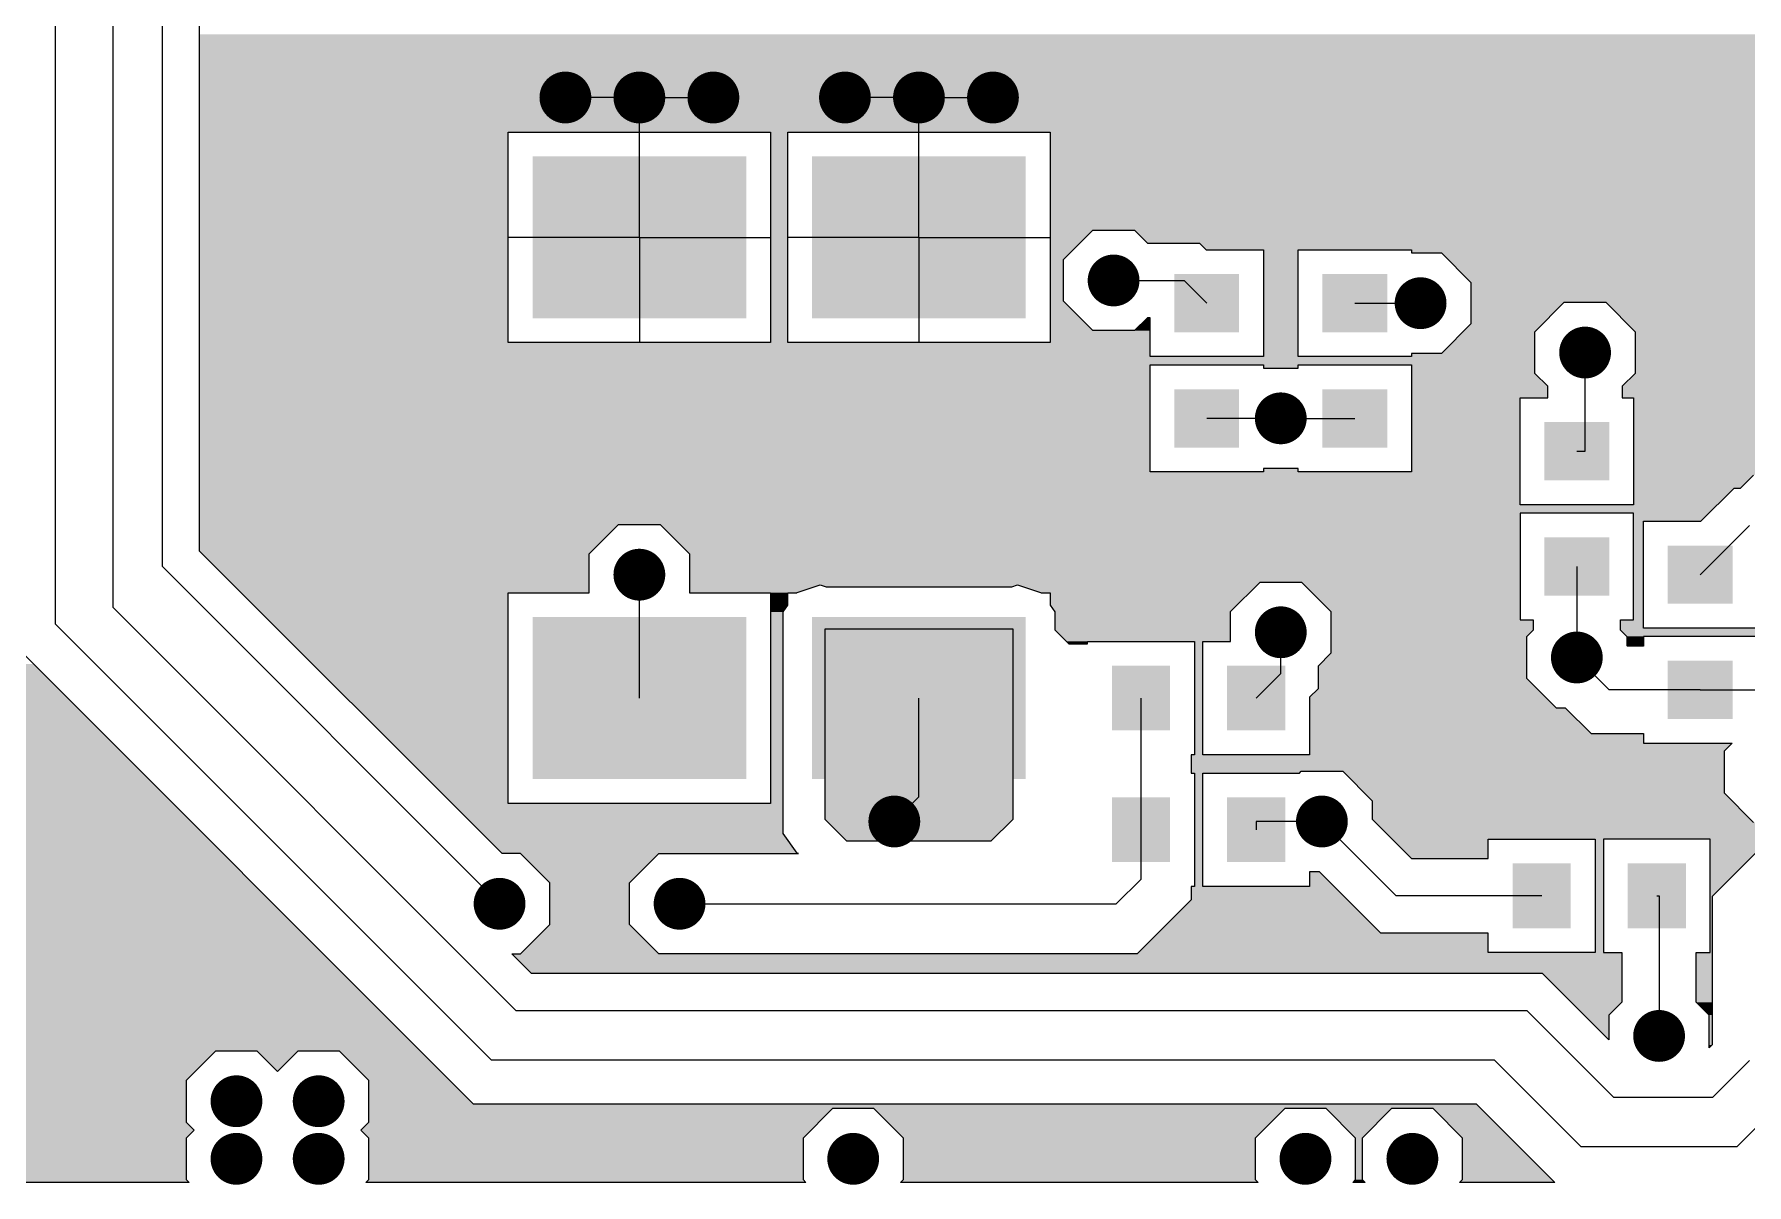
# Model space of a CAD drawing. Extents: x 295 to 953, y 10 to 290.
# Drawn here: x 714.34 to 757.97, y 91.26 to 120.56 of the extents above; entities that cross this region are included whole.
import ezdxf

# ---------------------------------------------------------------- set-up
doc = ezdxf.new("R2010")
doc.units = 0
doc.header["$LTSCALE"] = 5
doc.header["$MEASUREMENT"] = 0
doc.layers.get('0').update_dxf_attribs({"linetype": 'CONTINUOUS', "lineweight": 25})
doc.layers.add('L4-BOTTOM_GBR', color=6, linetype='CONTINUOUS')

msp = doc.modelspace()

# ---------------------------------------------------------------- linework, layer by layer
at = {"color": 7, "const_width": 0.66}
for points in [[(728.2, 118.947, -1), (727.54, 118.947, -1)], [(730.085, 118.947, -1), (729.425, 118.947, -1)], [(731.971, 118.947, -1), (731.311, 118.947, -1)], [(735.324, 118.947, -1), (734.664, 118.947, -1)], [(737.21, 118.947, -1), (736.55, 118.947, -1)], [(739.096, 118.947, -1), (738.436, 118.947, -1)], [(742.17, 114.287, -1), (741.51, 114.287, -1)], [(749.993, 113.708, -1), (749.333, 113.708, -1)], [(754.184, 112.451, -1), (753.524, 112.451, -1)], [(746.43, 110.775, -1), (745.77, 110.775, -1)], [(730.085, 106.793, -1), (729.425, 106.793, -1)], [(746.43, 105.326, -1), (745.77, 105.326, -1)], [(753.974, 104.684, -1), (753.314, 104.684, -1)], [(736.582, 100.507, -1), (735.922, 100.507, -1)], [(747.478, 100.507, -1), (746.818, 100.507, -1)], [(726.523, 98.411, -1), (725.863, 98.411, -1)], [(731.11, 98.411, -1), (730.45, 98.411, -1)], [(756.07, 95.045, -1), (755.41, 95.045, -1)], [(719.818, 93.382, -1), (719.158, 93.382, -1)], [(721.913, 93.382, -1), (721.253, 93.382, -1)], [(719.818, 91.915, -1), (719.158, 91.915, -1)], [(721.913, 91.915, -1), (721.253, 91.915, -1)], [(735.534, 91.915, -1), (734.874, 91.915, -1)], [(747.059, 91.915, -1), (746.399, 91.915, -1)], [(749.783, 91.915, -1), (749.123, 91.915, -1)]]:
    msp.add_lwpolyline(points, format="xyb", close=True, dxfattribs=at)
at = {"color": 7}
for points in [[(727.033, 117.447), (727.033, 113.322), (732.478, 117.447), (732.478, 113.322)], [(734.158, 117.447), (734.158, 113.322), (739.603, 117.447), (739.603, 113.322)], [(743.389, 114.451), (743.389, 112.966), (745.039, 114.451), (745.039, 112.966)], [(747.161, 114.451), (747.161, 112.966), (748.811, 114.451), (748.811, 112.966)], [(743.389, 111.517), (743.389, 110.032), (745.039, 111.517), (745.039, 110.032)], [(747.161, 111.517), (747.161, 110.032), (748.811, 111.517), (748.811, 110.032)], [(752.819, 110.679), (752.819, 109.194), (754.469, 110.679), (754.469, 109.194)], [(752.819, 107.745), (752.819, 106.26), (754.469, 107.745), (754.469, 106.26)], [(755.962, 107.536), (755.962, 106.051), (757.612, 107.536), (757.612, 106.051)], [(727.033, 105.712), (727.033, 101.587), (732.478, 105.712), (732.478, 101.587)], [(734.158, 105.712), (734.158, 101.587), (739.603, 105.712), (739.603, 101.587)], [(741.796, 104.475), (741.796, 102.825), (743.281, 104.475), (743.281, 102.825)], [(744.729, 104.475), (744.729, 102.825), (746.214, 104.475), (746.214, 102.825)], [(755.962, 104.602), (755.962, 103.117), (757.612, 104.602), (757.612, 103.117)], [(741.796, 101.122), (741.796, 99.472), (743.281, 101.122), (743.281, 99.472)], [(744.729, 101.122), (744.729, 99.472), (746.214, 101.122), (746.214, 99.472)], [(752.006, 99.438), (752.006, 97.787), (753.491, 99.438), (753.491, 97.787)], [(754.939, 99.438), (754.939, 97.787), (756.424, 99.438), (756.424, 97.787)]]:
    msp.add_solid(points, dxfattribs=at)
at = {"layer": 'L4-BOTTOM_GBR', "color": 7}
for p, q in [((717.602, 107.003), (717.602, 134.873)), ((716.344, 105.955), (716.344, 132.777)), ((714.877, 105.536), (714.877, 131.73)), ((718.55, 107.395), (718.55, 121.01)), ((729.755, 118.947), (727.87, 118.947)), ((729.755, 118.947), (731.641, 118.947)), ((729.755, 115.385), (729.755, 118.947)), ((736.88, 118.947), (734.994, 118.947)), ((736.88, 118.947), (738.766, 118.947)), ((736.88, 115.385), (736.88, 118.947)), ((726.414, 118.066), (733.097, 118.066)), ((726.414, 112.704), (726.414, 118.066)), ((729.755, 115.385), (729.755, 118.066)), ((733.097, 118.066), (733.097, 112.704)), ((733.539, 118.066), (740.221, 118.066)), ((733.539, 112.704), (733.539, 118.066)), ((736.88, 115.385), (736.88, 118.066)), ((740.221, 118.066), (740.221, 112.704)), ((729.755, 115.385), (726.414, 115.385)), ((729.755, 115.385), (729.755, 112.704)), ((729.755, 115.385), (733.097, 115.385)), ((736.88, 115.385), (733.539, 115.385)), ((736.88, 115.385), (736.88, 112.704)), ((736.88, 115.385), (740.221, 115.385)), ((740.561, 114.817), (741.31, 115.566)), ((741.31, 115.566), (742.37, 115.566)), ((742.37, 115.566), (742.7, 115.236)), ((742.7, 115.236), (744.028, 115.236)), ((744.028, 115.236), (744.195, 115.07)), ((740.561, 113.758), (740.561, 114.817)), ((744.195, 115.07), (745.658, 115.07)), ((745.658, 115.07), (745.658, 112.347)), ((746.543, 115.07), (749.43, 115.07)), ((746.543, 112.347), (746.543, 115.07)), ((749.43, 115.07), (749.43, 114.987)), ((749.43, 114.987), (750.192, 114.987)), ((750.192, 114.987), (750.941, 114.238)), ((741.84, 114.287), (743.635, 114.287)), ((744.214, 113.708), (743.635, 114.287)), ((750.941, 114.238), (750.941, 113.179)), ((741.31, 113.009), (740.561, 113.758)), ((747.986, 113.708), (749.663, 113.708)), ((752.575, 112.981), (753.324, 113.73)), ((753.324, 113.73), (754.383, 113.73)), ((754.383, 113.73), (755.132, 112.981)), ((742.7, 113.339), (742.37, 113.009)), ((742.771, 113.339), (742.7, 113.339)), ((742.771, 112.347), (742.771, 113.339)), ((750.941, 113.179), (750.192, 112.43)), ((733.097, 112.704), (726.414, 112.704)), ((740.221, 112.704), (733.539, 112.704)), ((742.37, 113.009), (741.31, 113.009)), ((752.575, 111.921), (752.575, 112.981)), ((755.132, 112.981), (755.132, 111.921)), ((745.658, 112.347), (742.771, 112.347)), ((749.43, 112.347), (746.543, 112.347)), ((749.43, 112.43), (749.43, 112.347)), ((750.192, 112.43), (749.43, 112.43)), ((753.854, 109.936), (753.854, 112.451)), ((742.771, 112.136), (745.658, 112.136)), ((742.771, 109.413), (742.771, 112.136)), ((745.658, 112.136), (745.658, 112.053)), ((745.658, 112.053), (746.543, 112.053)), ((746.543, 112.136), (749.43, 112.136)), ((746.543, 112.053), (746.543, 112.136)), ((749.43, 112.136), (749.43, 109.413)), ((752.905, 111.591), (752.575, 111.921)), ((755.132, 111.921), (754.802, 111.591)), ((752.2, 111.298), (752.905, 111.298)), ((752.2, 108.575), (752.2, 111.298)), ((752.905, 111.298), (752.905, 111.591)), ((754.802, 111.591), (754.802, 111.298)), ((754.802, 111.298), (755.088, 111.298)), ((755.088, 111.298), (755.088, 108.575)), ((746.1, 110.775), (744.214, 110.775)), ((746.1, 110.775), (747.986, 110.775)), ((753.644, 109.936), (753.854, 109.936)), ((745.658, 109.413), (742.771, 109.413)), ((745.658, 109.496), (745.658, 109.413)), ((746.543, 109.496), (745.658, 109.496)), ((746.543, 109.413), (746.543, 109.496)), ((749.43, 109.413), (746.543, 109.413)), ((757.814, 108.999), (758.144, 109.329)), ((756.807, 108.154), (757.652, 108.999)), ((757.652, 108.999), (757.814, 108.999)), ((755.088, 108.575), (752.2, 108.575)), ((752.2, 108.364), (752.2, 105.641)), ((755.088, 108.364), (752.2, 108.364)), ((755.088, 105.641), (755.088, 108.364)), ((728.477, 107.323), (729.226, 108.072)), ((729.226, 108.072), (730.285, 108.072)), ((730.285, 108.072), (731.034, 107.323)), ((755.344, 108.154), (756.807, 108.154)), ((755.344, 105.432), (755.344, 108.154)), ((756.787, 106.793), (758.045, 108.05)), ((726.256, 99.69), (718.55, 107.395)), ((726.193, 98.411), (717.602, 107.003)), ((728.477, 106.331), (728.477, 107.323)), ((731.034, 107.323), (731.034, 106.331)), ((753.644, 107.003), (753.644, 104.684)), ((729.755, 103.65), (729.755, 106.793)), ((733.78, 106.343), (734.366, 106.534)), ((734.366, 106.534), (734.516, 106.485)), ((734.516, 106.485), (739.245, 106.485)), ((739.245, 106.485), (739.395, 106.534)), ((739.395, 106.534), (739.981, 106.343)), ((744.822, 105.856), (745.571, 106.605)), ((745.571, 106.605), (746.63, 106.605)), ((746.63, 106.605), (747.379, 105.856)), ((726.414, 106.331), (728.477, 106.331)), ((726.414, 100.969), (726.414, 106.331)), ((731.034, 106.331), (733.097, 106.331)), ((733.097, 106.331), (733.097, 100.969)), ((733.539, 106.331), (733.77, 106.331)), ((733.539, 106.013), (733.539, 106.331)), ((733.77, 106.331), (733.78, 106.343)), ((739.981, 106.343), (739.99, 106.331)), ((739.99, 106.331), (740.221, 106.331)), ((740.221, 106.331), (740.221, 106.013)), ((716.344, 105.955), (726.612, 95.687)), ((733.417, 105.844), (733.539, 106.013)), ((733.417, 100.198), (733.417, 105.844)), ((740.221, 106.013), (740.344, 105.844)), ((740.344, 105.844), (740.344, 105.391)), ((744.822, 105.094), (744.822, 105.856)), ((747.379, 105.856), (747.379, 104.797)), ((752.2, 105.641), (752.53, 105.641)), ((752.53, 105.641), (752.53, 105.379)), ((754.758, 105.641), (755.088, 105.641)), ((754.758, 105.379), (754.758, 105.641)), ((714.877, 105.536), (725.984, 94.43)), ((734.489, 105.412), (739.271, 105.412)), ((734.489, 100.558), (734.489, 105.412)), ((739.271, 105.412), (739.271, 100.558)), ((740.344, 105.391), (740.703, 105.031)), ((746.1, 104.279), (746.1, 105.326)), ((752.53, 105.379), (752.365, 105.214)), ((752.365, 105.214), (752.365, 104.155)), ((754.923, 105.214), (754.758, 105.379)), ((754.923, 104.981), (754.923, 105.214)), ((758.231, 105.432), (755.344, 105.432)), ((755.344, 105.221), (755.344, 104.973)), ((758.231, 105.221), (755.344, 105.221)), ((713.764, 105.074), (725.522, 93.316)), ((740.703, 105.031), (741.177, 105.031)), ((741.177, 105.094), (743.899, 105.094)), ((741.177, 105.031), (741.177, 105.094)), ((743.899, 105.094), (743.899, 102.206)), ((744.11, 105.094), (744.822, 105.094)), ((744.11, 102.206), (744.11, 105.094)), ((747.379, 104.797), (747.049, 104.467)), ((754.931, 104.973), (754.923, 104.981)), ((755.344, 104.973), (754.931, 104.973)), ((747.049, 104.467), (747.049, 103.886)), ((753.644, 104.684), (754.469, 103.859)), ((745.472, 103.65), (746.1, 104.279)), ((747.049, 103.886), (746.833, 103.67)), ((752.365, 104.155), (753.114, 103.406)), ((756.787, 103.859), (754.469, 103.859)), ((756.787, 103.859), (759.721, 103.859)), ((736.88, 101.135), (736.88, 103.65)), ((742.538, 100.297), (742.538, 103.65)), ((746.833, 103.67), (746.833, 102.206)), ((753.114, 103.406), (753.347, 103.406)), ((753.347, 103.406), (754.007, 102.746)), ((754.007, 102.746), (755.344, 102.746)), ((755.344, 102.746), (755.344, 102.498)), ((743.817, 102.206), (743.817, 101.741)), ((743.899, 102.206), (743.817, 102.206)), ((746.833, 102.206), (744.11, 102.206)), ((755.344, 102.498), (757.599, 102.498)), ((757.599, 102.498), (757.395, 102.294)), ((757.395, 102.294), (757.395, 101.234)), ((743.817, 101.741), (743.899, 101.741)), ((743.899, 101.741), (743.899, 98.853)), ((744.11, 101.741), (746.574, 101.741)), ((744.11, 98.853), (744.11, 101.741)), ((746.574, 101.741), (746.618, 101.785)), ((746.618, 101.785), (747.678, 101.785)), ((747.678, 101.785), (748.427, 101.036)), ((733.097, 100.969), (726.414, 100.969)), ((736.252, 100.507), (736.88, 101.135)), ((748.427, 101.036), (748.427, 100.569)), ((757.395, 101.234), (758.144, 100.485)), ((735.045, 100.002), (734.489, 100.558)), ((739.271, 100.558), (738.715, 100.002)), ((747.148, 100.507), (745.472, 100.507)), ((745.472, 100.507), (745.472, 100.297)), ((747.148, 100.507), (749.042, 98.612)), ((748.427, 100.569), (749.435, 99.561)), ((733.78, 99.7), (733.417, 100.198)), ((738.715, 100.002), (735.045, 100.002)), ((742.538, 99.04), (742.538, 100.297)), ((751.387, 100.056), (754.109, 100.056)), ((751.387, 99.561), (751.387, 100.056)), ((754.109, 100.056), (754.109, 97.169)), ((754.321, 100.056), (754.321, 97.169)), ((757.043, 100.056), (754.321, 100.056)), ((757.043, 97.169), (757.043, 100.056)), ((758.861, 100.36), (757.096, 98.594)), ((726.723, 99.69), (726.256, 99.69)), ((727.472, 98.941), (726.723, 99.69)), ((729.501, 98.941), (730.25, 99.69)), ((730.25, 99.69), (733.808, 99.69)), ((733.808, 99.69), (733.78, 99.7)), ((749.435, 99.561), (751.387, 99.561)), ((746.833, 99.228), (746.833, 98.853)), ((747.085, 99.228), (746.833, 99.228)), ((748.65, 97.664), (747.085, 99.228)), ((727.472, 97.882), (727.472, 98.941)), ((729.501, 97.882), (729.501, 98.941)), ((742.538, 99.04), (741.909, 98.411)), ((743.899, 98.853), (743.817, 98.853)), ((743.817, 98.853), (743.817, 98.51)), ((746.833, 98.853), (744.11, 98.853)), ((730.78, 98.411), (741.909, 98.411)), ((743.817, 98.51), (742.439, 97.132)), ((752.748, 98.612), (749.042, 98.612)), ((755.682, 98.612), (755.74, 98.612)), ((755.74, 98.612), (755.74, 95.045)), ((757.096, 98.594), (757.096, 94.816)), ((726.723, 97.132), (727.472, 97.882)), ((730.25, 97.132), (729.501, 97.882)), ((751.387, 97.664), (748.65, 97.664)), ((751.387, 97.169), (751.387, 97.664)), ((726.508, 97.132), (726.723, 97.132)), ((727.005, 96.636), (726.508, 97.132)), ((742.439, 97.132), (730.25, 97.132)), ((754.109, 97.169), (751.387, 97.169)), ((754.321, 97.169), (754.791, 97.169)), ((754.791, 97.169), (754.791, 95.905)), ((756.688, 97.169), (757.043, 97.169)), ((756.688, 95.905), (756.688, 97.169)), ((752.773, 96.636), (727.005, 96.636)), ((754.461, 94.948), (752.773, 96.636)), ((752.38, 95.687), (726.612, 95.687)), ((752.38, 95.687), (754.586, 93.481)), ((754.791, 95.905), (754.461, 95.575)), ((754.461, 95.575), (754.461, 94.948)), ((757.018, 95.575), (756.688, 95.905)), ((757.018, 94.738), (757.018, 95.575)), ((757.096, 94.816), (757.018, 94.738)), ((718.958, 94.661), (718.209, 93.912)), ((720.017, 94.661), (718.958, 94.661)), ((720.535, 94.143), (720.017, 94.661)), ((721.053, 94.661), (720.535, 94.143)), ((722.113, 94.661), (721.053, 94.661)), ((722.862, 93.912), (722.113, 94.661)), ((751.542, 94.43), (725.984, 94.43)), ((751.542, 94.43), (753.755, 92.217)), ((757.103, 93.481), (758.045, 94.423)), ((718.209, 93.912), (718.209, 92.852)), ((722.862, 92.852), (722.862, 93.912)), ((757.723, 92.217), (759.512, 94.004)), ((757.103, 93.481), (754.586, 93.481)), ((725.522, 93.316), (751.08, 93.316)), ((734.674, 93.194), (733.925, 92.445)), ((735.733, 93.194), (734.674, 93.194)), ((736.482, 92.445), (735.733, 93.194)), ((746.199, 93.194), (745.45, 92.445)), ((747.259, 93.194), (746.199, 93.194)), ((748.008, 92.445), (747.259, 93.194)), ((748.924, 93.194), (748.174, 92.445)), ((749.983, 93.194), (748.924, 93.194)), ((750.732, 92.445), (749.983, 93.194)), ((751.08, 93.316), (753.085, 91.311)), ((718.209, 92.852), (718.412, 92.649)), ((718.412, 92.649), (718.209, 92.445)), ((722.659, 92.649), (722.862, 92.852)), ((722.862, 92.445), (722.659, 92.649)), ((718.209, 92.445), (718.209, 91.385)), ((722.862, 91.385), (722.862, 92.445)), ((733.925, 92.445), (733.925, 91.385)), ((736.482, 91.385), (736.482, 92.445)), ((745.45, 92.445), (745.45, 91.385)), ((748.008, 91.385), (748.008, 92.445)), ((748.174, 92.445), (748.174, 91.385)), ((750.732, 91.385), (750.732, 92.445)), ((757.723, 92.217), (753.755, 92.217)), ((718.283, 91.311), (520.791, 91.311)), ((718.209, 91.385), (718.283, 91.311)), ((722.788, 91.311), (722.862, 91.385)), ((733.999, 91.311), (722.788, 91.311)), ((733.925, 91.385), (733.999, 91.311)), ((736.408, 91.311), (736.482, 91.385)), ((745.525, 91.311), (736.408, 91.311)), ((745.45, 91.385), (745.525, 91.311)), ((747.934, 91.311), (748.008, 91.385)), ((748.249, 91.311), (747.934, 91.311)), ((748.174, 91.385), (748.249, 91.311)), ((750.658, 91.311), (750.732, 91.385)), ((753.085, 91.311), (750.658, 91.311))]:
    msp.add_line(p, q, dxfattribs=at)
for points in [[(758.144, 120.557), (753.392, 120.558), (718.55, 120.557), (718.55, 120.558)], [(808.036, 119.853), (808.741, 120.557), (718.55, 119.853), (718.55, 120.557)], [(808.036, 118.969), (808.036, 119.853), (718.55, 118.969), (718.55, 119.853)], [(783.379, 118.639), (783.709, 118.969), (718.55, 118.639), (718.55, 118.969)], [(774.746, 118.549), (774.835, 118.639), (718.55, 118.549), (718.55, 118.639)], [(773.796, 118.066), (774.279, 118.549), (718.55, 118.066), (718.55, 118.549)], [(726.414, 112.704), (726.414, 118.066), (718.55, 112.704), (718.55, 118.066)], [(733.539, 118.066), (733.539, 118.066), (733.097, 118.066), (726.414, 118.066)], [(733.539, 112.704), (733.539, 118.066), (733.097, 112.704), (733.097, 118.066)], [(773.796, 118.066), (773.796, 118.066), (740.221, 118.066), (733.539, 118.066)], [(773.53, 117.8), (773.796, 118.066), (740.221, 117.8), (740.221, 118.066)], [(773.53, 116.741), (773.53, 117.8), (740.221, 116.741), (740.221, 117.8)], [(774.279, 115.992), (773.53, 116.741), (740.221, 115.992), (740.221, 116.741)], [(775.385, 115.616), (775.384, 115.992), (740.221, 115.616), (740.221, 115.992)], [(774.23, 115.566), (774.279, 115.616), (740.221, 115.566), (740.221, 115.616)], [(740.561, 114.817), (741.31, 115.566), (740.221, 114.817), (740.221, 115.566)], [(774.23, 115.566), (774.23, 115.566), (742.37, 115.566), (741.31, 115.566)], [(773.9, 115.236), (774.23, 115.566), (742.7, 115.236), (742.37, 115.566)], [(773.9, 115.236), (773.9, 115.236), (744.028, 115.236), (742.7, 115.236)], [(773.733, 115.07), (773.9, 115.236), (744.195, 115.07), (744.028, 115.236)], [(740.561, 113.758), (740.561, 114.817), (740.221, 113.758), (740.221, 114.817)], [(746.543, 115.07), (746.543, 115.07), (745.658, 115.07), (744.195, 115.07)], [(746.543, 112.347), (746.543, 115.07), (745.658, 112.347), (745.658, 115.07)], [(773.733, 115.07), (773.733, 115.07), (749.43, 115.07), (746.543, 115.07)], [(773.65, 114.987), (773.733, 115.07), (749.43, 114.987), (749.43, 115.07)], [(773.65, 114.987), (773.65, 114.987), (750.192, 114.987), (749.43, 114.987)], [(773.53, 114.867), (773.65, 114.987), (750.313, 114.867), (750.192, 114.987)], [(773.53, 114.238), (773.53, 114.867), (750.941, 114.238), (750.313, 114.867)], [(773.53, 113.939), (773.53, 114.238), (750.941, 113.939), (750.941, 114.238)], [(764.221, 113.73), (764.43, 113.939), (750.941, 113.73), (750.941, 113.939)], [(741.31, 113.009), (740.561, 113.758), (740.221, 113.009), (740.221, 113.758)], [(752.773, 113.179), (753.324, 113.73), (750.941, 113.179), (750.941, 113.73)], [(764.221, 113.73), (764.221, 113.73), (754.383, 113.73), (753.324, 113.73)], [(763.681, 113.19), (764.221, 113.73), (754.923, 113.19), (754.383, 113.73)], [(742.771, 113.009), (742.771, 113.339), (742.37, 113.009), (742.7, 113.339)], [(742.771, 113.339), (742.771, 113.339), (742.7, 113.339), (742.771, 113.339)], [(752.575, 112.981), (752.773, 113.179), (750.743, 112.981), (750.941, 113.179)], [(763.681, 112.981), (763.681, 113.19), (755.132, 112.981), (754.923, 113.19)], [(729.226, 112.703), (726.414, 112.704), (718.55, 112.703), (718.55, 112.704)], [(742.771, 112.347), (742.771, 112.703), (718.55, 112.347), (718.55, 112.703)], [(734.366, 112.703), (733.539, 112.704), (729.226, 112.703), (733.097, 112.704)], [(742.771, 112.703), (742.771, 112.704), (734.366, 112.703), (740.221, 112.704)], [(742.771, 112.704), (742.771, 113.009), (740.221, 112.704), (740.221, 113.009)], [(752.575, 112.43), (752.575, 112.981), (750.192, 112.43), (750.743, 112.981)], [(763.681, 112.218), (763.681, 112.981), (755.132, 112.218), (755.132, 112.981)], [(752.575, 112.136), (752.575, 112.347), (718.55, 112.136), (718.55, 112.347)], [(752.575, 112.347), (752.575, 112.43), (749.43, 112.347), (749.43, 112.43)], [(752.575, 112.43), (752.575, 112.43), (749.43, 112.43), (750.192, 112.43)], [(762.97, 111.921), (762.97, 112.218), (755.132, 111.921), (755.132, 112.218)], [(742.771, 109.413), (742.771, 112.136), (718.55, 109.413), (718.55, 112.136)], [(746.543, 112.136), (746.543, 112.136), (745.658, 112.136), (742.771, 112.136)], [(746.543, 112.053), (746.543, 112.136), (745.658, 112.053), (745.658, 112.136)], [(752.575, 112.136), (752.575, 112.136), (749.43, 112.136), (746.543, 112.136)], [(752.575, 111.921), (752.575, 112.136), (749.43, 111.921), (749.43, 112.136)], [(752.905, 111.591), (752.575, 111.921), (749.43, 111.591), (749.43, 111.921)], [(762.97, 111.591), (762.97, 111.921), (754.802, 111.591), (755.132, 111.921)], [(752.905, 111.298), (752.905, 111.591), (749.43, 111.298), (749.43, 111.591)], [(752.2, 109.413), (752.2, 111.298), (749.43, 109.413), (749.43, 111.298)], [(762.97, 111.298), (762.97, 111.591), (754.802, 111.298), (754.802, 111.591)], [(762.97, 111.298), (762.97, 111.298), (755.088, 111.298), (754.802, 111.298)], [(762.97, 109.331), (762.97, 111.298), (755.088, 109.331), (755.088, 111.298)], [(752.2, 108.575), (752.2, 109.413), (718.55, 108.575), (718.55, 109.413)], [(752.2, 109.413), (752.2, 109.413), (745.571, 109.413), (745.658, 109.413)], [(746.543, 109.413), (746.543, 109.496), (745.658, 109.413), (745.658, 109.496)], [(746.543, 109.496), (746.543, 109.496), (745.658, 109.496), (746.543, 109.496)], [(766.316, 109.329), (766.316, 109.331), (755.088, 109.329), (755.088, 109.331)], [(757.814, 108.999), (758.144, 109.329), (755.088, 108.999), (755.088, 109.329)], [(757.228, 108.575), (757.652, 108.999), (755.088, 108.575), (755.088, 108.999)], [(757.017, 108.364), (757.228, 108.575), (718.55, 108.364), (718.55, 108.575)], [(752.2, 108.072), (752.2, 108.364), (718.55, 108.072), (718.55, 108.364)], [(757.017, 108.364), (757.017, 108.364), (755.088, 108.364), (752.2, 108.364)], [(756.807, 108.154), (757.017, 108.364), (755.088, 108.154), (755.088, 108.364)], [(728.549, 107.395), (729.226, 108.072), (718.55, 107.395), (718.55, 108.072)], [(752.2, 108.072), (752.2, 108.072), (730.285, 108.072), (729.226, 108.072)], [(752.2, 107.323), (752.2, 108.072), (731.034, 107.323), (730.285, 108.072)], [(755.344, 105.641), (755.344, 108.154), (755.088, 105.641), (755.088, 108.154)], [(728.477, 107.323), (728.549, 107.395), (718.623, 107.323), (718.55, 107.395)], [(728.477, 106.331), (728.477, 107.323), (719.615, 106.331), (718.623, 107.323)], [(752.2, 106.605), (752.2, 107.323), (731.034, 106.605), (731.034, 107.323)], [(745.5, 106.534), (745.571, 106.605), (731.034, 106.534), (731.034, 106.605)], [(733.78, 106.343), (734.366, 106.534), (731.034, 106.343), (731.034, 106.534)], [(739.245, 106.485), (739.395, 106.534), (734.516, 106.485), (734.366, 106.534)], [(745.308, 106.343), (745.5, 106.534), (739.981, 106.343), (739.395, 106.534)], [(752.2, 106.605), (752.2, 106.605), (746.63, 106.605), (745.571, 106.605)], [(752.2, 105.856), (752.2, 106.605), (747.379, 105.856), (746.63, 106.605)], [(726.414, 100.969), (726.414, 106.331), (724.977, 100.969), (719.615, 106.331)], [(733.77, 106.331), (733.78, 106.343), (731.034, 106.331), (731.034, 106.343)], [(733.539, 106.331), (733.539, 106.331), (733.097, 106.331), (731.034, 106.331)], [(733.539, 106.013), (733.539, 106.331), (733.097, 106.013), (733.097, 106.331)], [(745.297, 106.331), (745.308, 106.343), (739.99, 106.331), (739.981, 106.343)], [(745.297, 106.331), (745.297, 106.331), (740.221, 106.331), (739.99, 106.331)], [(744.978, 106.013), (745.297, 106.331), (740.221, 106.013), (740.221, 106.331)], [(733.417, 105.844), (733.539, 106.013), (733.097, 105.844), (733.097, 106.013)], [(733.417, 100.969), (733.417, 105.844), (733.097, 100.969), (733.097, 105.844)], [(744.822, 105.856), (744.978, 106.013), (740.335, 105.856), (740.221, 106.013)], [(744.822, 105.844), (744.822, 105.856), (740.344, 105.844), (740.335, 105.856)], [(744.822, 105.391), (744.822, 105.844), (740.344, 105.391), (740.344, 105.844)], [(752.2, 105.642), (752.2, 105.856), (747.379, 105.642), (747.379, 105.856)], [(752.53, 105.641), (752.2, 105.642), (747.379, 105.641), (747.379, 105.642)], [(752.53, 105.379), (752.53, 105.641), (747.379, 105.379), (747.379, 105.641)], [(755.344, 105.432), (755.344, 105.641), (754.758, 105.432), (754.758, 105.641)], [(755.344, 105.641), (755.344, 105.641), (754.758, 105.641), (755.088, 105.641)], [(739.271, 100.558), (739.271, 105.412), (734.489, 100.558), (734.489, 105.412)], [(739.271, 105.412), (739.271, 105.412), (734.489, 105.412), (739.271, 105.412)], [(744.822, 105.094), (744.822, 105.391), (740.64, 105.094), (740.344, 105.391)], [(752.365, 105.214), (752.53, 105.379), (747.379, 105.214), (747.379, 105.379)], [(752.365, 104.797), (752.365, 105.214), (747.379, 104.797), (747.379, 105.214)], [(762.623, 105.379), (762.676, 105.432), (754.758, 105.379), (754.758, 105.432)], [(762.465, 105.221), (762.623, 105.379), (754.916, 105.221), (754.758, 105.379)], [(755.344, 105.214), (755.344, 105.221), (754.923, 105.214), (754.916, 105.221)], [(755.344, 104.981), (755.344, 105.214), (754.923, 104.981), (754.923, 105.214)], [(762.465, 105.221), (762.465, 105.221), (758.231, 105.221), (755.344, 105.221)], [(744.11, 105.094), (744.822, 105.094), (740.641, 105.094), (740.64, 105.094)], [(741.177, 105.031), (741.177, 105.094), (740.703, 105.031), (740.641, 105.094)], [(744.11, 105.094), (744.11, 105.094), (743.899, 105.094), (741.177, 105.094)], [(744.11, 102.206), (744.11, 105.094), (743.899, 102.206), (743.899, 105.094)], [(752.365, 104.467), (752.365, 104.797), (747.049, 104.467), (747.379, 104.797)], [(755.344, 104.973), (755.344, 104.981), (754.931, 104.973), (754.923, 104.981)], [(717.646, 101.191), (714.509, 104.328), (631.001, 101.191), (631.001, 104.328)], [(714.509, 104.328), (714.318, 104.519), (676.739, 104.328), (677.325, 104.519)], [(752.365, 104.155), (752.365, 104.467), (747.049, 104.155), (747.049, 104.467)], [(752.851, 103.67), (752.634, 103.886), (746.833, 103.67), (747.049, 103.886)], [(752.634, 103.886), (752.365, 104.155), (747.049, 103.886), (747.049, 104.155)], [(753.114, 103.406), (752.851, 103.67), (746.833, 103.406), (746.833, 103.67)], [(754.007, 102.746), (753.347, 103.406), (746.833, 102.746), (746.833, 103.406)], [(755.344, 102.498), (755.344, 102.746), (746.833, 102.498), (746.833, 102.746)], [(757.395, 101.785), (757.395, 102.206), (743.817, 101.785), (743.817, 102.206)], [(757.395, 102.206), (757.395, 102.206), (743.817, 102.206), (743.824, 102.206)], [(746.618, 102.206), (744.338, 102.206), (743.824, 102.206), (743.899, 102.206)], [(757.395, 102.206), (757.395, 102.206), (746.618, 102.206), (746.833, 102.206)], [(757.395, 102.294), (757.599, 102.498), (746.833, 102.294), (746.833, 102.498)], [(757.395, 102.206), (757.395, 102.294), (746.833, 102.206), (746.833, 102.294)], [(746.574, 101.741), (746.618, 101.785), (743.817, 101.741), (743.817, 101.785)], [(744.11, 101.741), (744.11, 101.741), (743.899, 101.741), (743.817, 101.741)], [(744.11, 98.853), (744.11, 101.741), (743.899, 98.853), (743.899, 101.741)], [(757.395, 101.785), (757.395, 101.785), (747.678, 101.785), (746.618, 101.785)], [(757.395, 101.234), (757.395, 101.785), (748.229, 101.234), (747.678, 101.785)], [(718.144, 100.693), (717.646, 101.191), (630.638, 100.693), (631.001, 101.191)], [(733.417, 100.198), (733.417, 100.969), (725.748, 100.198), (724.977, 100.969)], [(757.593, 101.036), (757.395, 101.234), (748.427, 101.036), (748.229, 101.234)], [(758.06, 100.569), (757.593, 101.036), (748.427, 100.569), (748.427, 101.036)], [(720.431, 98.406), (718.169, 100.668), (628.3, 98.406), (630.562, 100.668)], [(718.169, 100.668), (718.144, 100.693), (630.562, 100.668), (630.638, 100.693)], [(738.715, 100.002), (739.271, 100.558), (735.045, 100.002), (734.489, 100.558)], [(758.144, 100.485), (758.06, 100.569), (748.511, 100.485), (748.427, 100.569)], [(758.861, 100.36), (758.861, 100.485), (748.636, 100.36), (748.511, 100.485)], [(733.78, 99.7), (733.417, 100.198), (726.246, 99.7), (725.748, 100.198)], [(758.558, 100.056), (758.861, 100.36), (748.94, 100.056), (748.636, 100.36)], [(751.387, 99.561), (751.387, 100.056), (749.435, 99.561), (748.94, 100.056)], [(754.321, 100.056), (754.321, 100.056), (754.109, 100.056), (751.387, 100.056)], [(754.321, 97.169), (754.321, 100.056), (754.109, 97.169), (754.109, 100.056)], [(758.558, 100.056), (758.558, 100.056), (757.043, 100.056), (754.321, 100.056)], [(757.096, 98.594), (758.558, 100.056), (757.043, 98.594), (757.043, 100.056)], [(733.808, 99.69), (733.78, 99.7), (726.256, 99.69), (726.246, 99.7)], [(730.25, 99.69), (730.25, 99.69), (726.723, 99.69), (726.256, 99.69)], [(729.501, 98.941), (730.25, 99.69), (727.472, 98.941), (726.723, 99.69)], [(747.46, 98.853), (747.085, 99.228), (746.833, 98.853), (746.833, 99.228)], [(747.085, 99.228), (747.085, 99.228), (746.833, 99.228), (747.085, 99.228)], [(729.501, 97.882), (729.501, 98.941), (727.472, 97.882), (727.472, 98.941)], [(747.803, 98.51), (747.46, 98.853), (743.817, 98.51), (743.817, 98.853)], [(747.46, 98.853), (747.46, 98.853), (743.817, 98.853), (743.892, 98.853)], [(746.833, 98.853), (746.585, 98.853), (743.892, 98.853), (743.899, 98.853)], [(720.811, 98.027), (720.619, 98.218), (627.578, 98.027), (628.163, 98.218)], [(720.619, 98.218), (720.431, 98.406), (628.163, 98.218), (628.3, 98.406)], [(748.65, 97.664), (747.803, 98.51), (742.97, 97.664), (743.817, 98.51)], [(757.096, 97.169), (757.096, 98.594), (757.043, 97.169), (757.043, 98.594)], [(724.177, 94.661), (720.811, 98.027), (517.442, 94.661), (514.076, 98.027)], [(730.25, 97.132), (729.501, 97.882), (726.723, 97.132), (727.472, 97.882)], [(751.387, 97.169), (751.387, 97.664), (742.475, 97.169), (742.97, 97.664)], [(754.791, 96.636), (754.791, 97.132), (727.005, 96.636), (726.508, 97.132)], [(754.791, 97.132), (754.791, 97.132), (726.508, 97.132), (726.723, 97.132)], [(754.791, 97.132), (754.791, 97.169), (742.439, 97.132), (742.475, 97.169)], [(757.096, 95.905), (757.096, 97.169), (756.688, 95.905), (756.688, 97.169)], [(757.096, 97.169), (757.096, 97.169), (756.688, 97.169), (757.043, 97.169)], [(754.791, 96.636), (754.791, 96.636), (752.773, 96.636), (727.005, 96.636)], [(754.791, 95.905), (754.791, 96.636), (753.504, 95.905), (752.773, 96.636)], [(754.461, 95.575), (754.791, 95.905), (753.834, 95.575), (753.504, 95.905)], [(754.461, 94.948), (754.461, 95.575), (754.461, 94.948), (753.834, 95.575)], [(757.096, 95.575), (757.096, 95.905), (757.018, 95.575), (756.688, 95.905)], [(757.096, 94.816), (757.096, 95.575), (757.018, 94.816), (757.018, 95.575)], [(757.018, 94.738), (757.096, 94.816), (757.018, 94.738), (757.018, 94.816)], [(718.209, 93.912), (718.958, 94.661), (518.191, 93.912), (517.442, 94.661)], [(721.053, 94.661), (721.053, 94.661), (720.017, 94.661), (718.958, 94.661)], [(720.535, 94.143), (721.053, 94.661), (720.535, 94.143), (720.017, 94.661)], [(724.177, 94.661), (724.177, 94.661), (722.113, 94.661), (721.053, 94.661)], [(724.926, 93.912), (724.177, 94.661), (722.862, 93.912), (722.113, 94.661)], [(718.209, 92.852), (718.209, 93.912), (519.25, 92.852), (518.191, 93.912)], [(725.522, 93.316), (724.926, 93.912), (722.862, 93.316), (722.862, 93.912)], [(751.202, 93.194), (751.08, 93.316), (722.862, 93.194), (722.862, 93.316)], [(734.333, 92.852), (734.674, 93.194), (722.862, 92.852), (722.862, 93.194)], [(746.199, 93.194), (746.199, 93.194), (735.733, 93.194), (734.674, 93.194)], [(745.45, 92.445), (746.199, 93.194), (736.482, 92.445), (735.733, 93.194)], [(748.924, 93.194), (748.924, 93.194), (747.259, 93.194), (746.199, 93.194)], [(748.174, 92.445), (748.924, 93.194), (748.008, 92.445), (747.259, 93.194)], [(751.202, 93.194), (751.202, 93.194), (749.983, 93.194), (748.924, 93.194)], [(751.951, 92.445), (751.202, 93.194), (750.732, 92.445), (749.983, 93.194)], [(718.412, 92.649), (718.209, 92.852), (519.453, 92.649), (519.25, 92.852)], [(718.209, 92.445), (718.412, 92.649), (519.658, 92.445), (519.453, 92.649)], [(734.13, 92.649), (734.333, 92.852), (722.659, 92.649), (722.862, 92.852)], [(733.925, 92.445), (734.13, 92.649), (722.862, 92.445), (722.659, 92.649)], [(718.209, 91.385), (718.209, 92.445), (520.717, 91.385), (519.658, 92.445)], [(733.925, 91.385), (733.925, 92.445), (722.862, 91.385), (722.862, 92.445)], [(745.45, 91.385), (745.45, 92.445), (736.482, 91.385), (736.482, 92.445)], [(748.174, 91.385), (748.174, 92.445), (748.008, 91.385), (748.008, 92.445)], [(753.011, 91.385), (751.951, 92.445), (750.732, 91.385), (750.732, 92.445)], [(718.283, 91.311), (718.209, 91.385), (520.791, 91.311), (520.717, 91.385)], [(733.999, 91.311), (733.925, 91.385), (722.788, 91.311), (722.862, 91.385)], [(745.524, 91.311), (745.45, 91.385), (736.408, 91.311), (736.482, 91.385)], [(748.249, 91.311), (748.174, 91.385), (747.934, 91.311), (748.008, 91.385)], [(753.085, 91.311), (753.011, 91.385), (750.658, 91.311), (750.732, 91.385)]]:
    msp.add_solid(points, dxfattribs=at)

doc.saveas('drawing.dxf')
